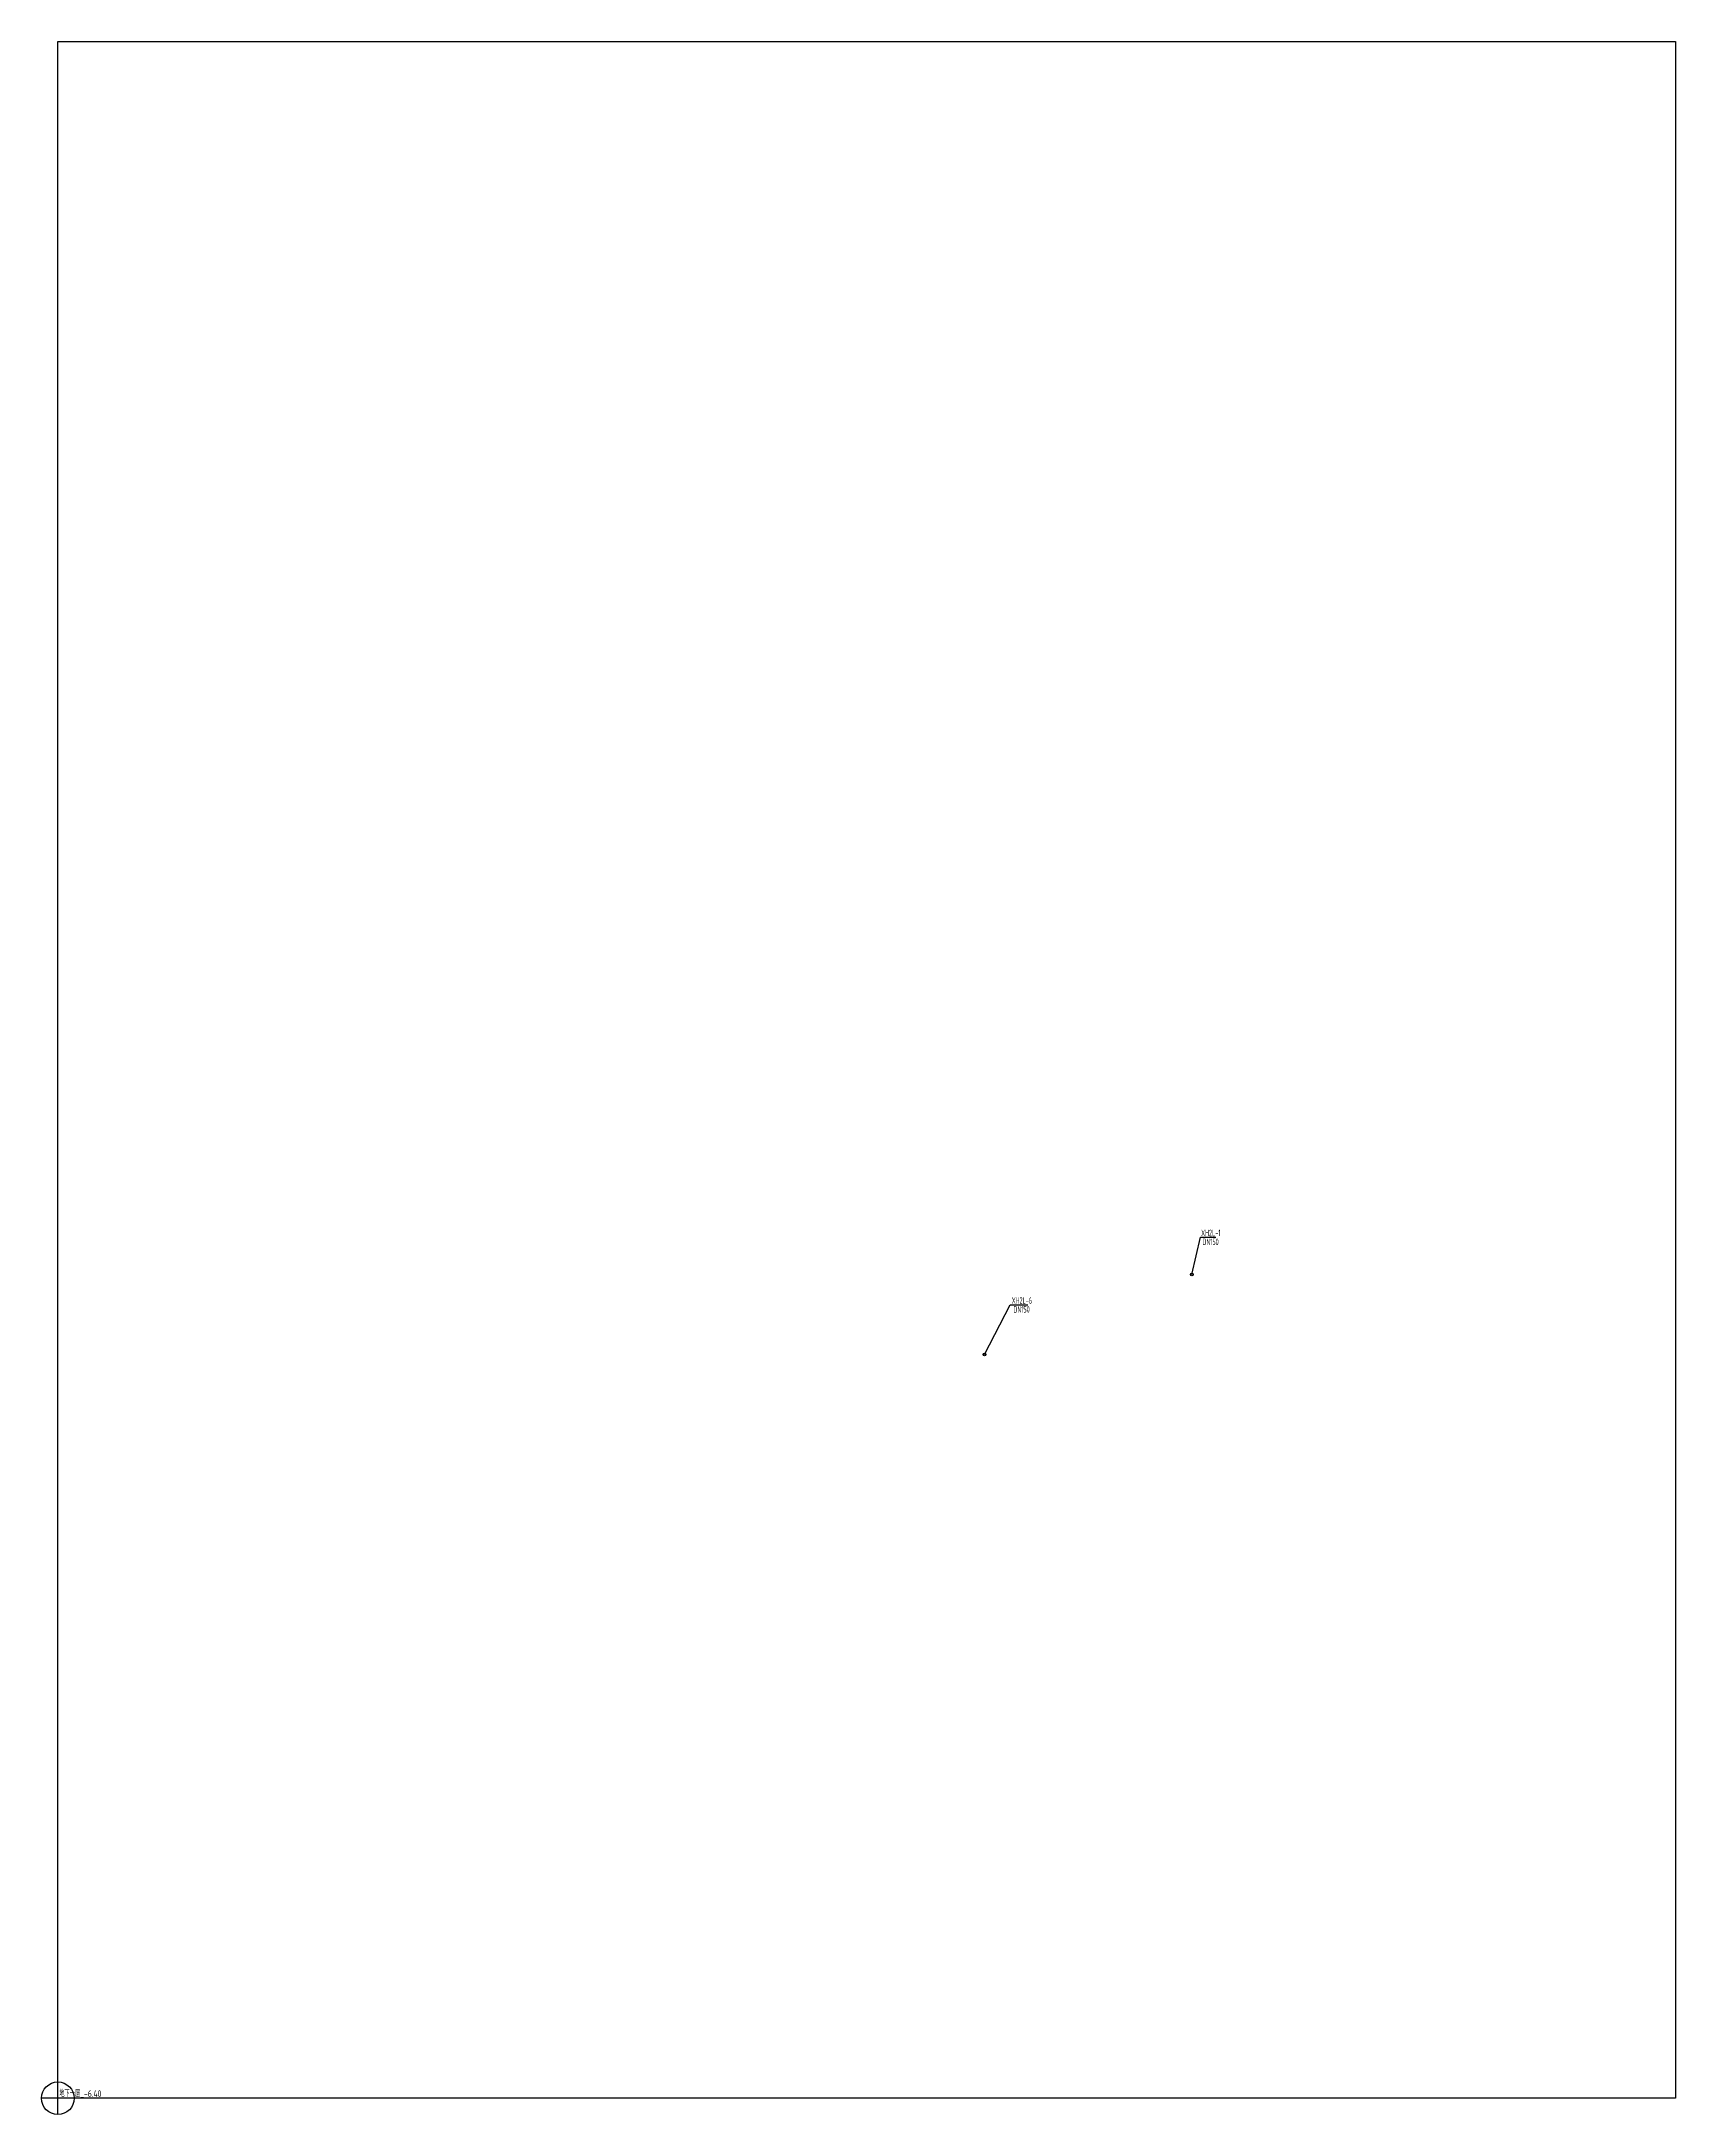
# Model space of a CAD drawing. Header units: millimetres. Extents: x 1069176 to 1169230, y -254879 to 655325.
# Drawn here: x 1069176 to 1169230, y -66529 to 60449 of the extents above; entities that cross this region are included whole.
import ezdxf

# ---------------------------------------------------------------- set-up
doc = ezdxf.new("R2010")
doc.units = ezdxf.units.MM
doc.header["$LTSCALE"] = 1000
doc.layers.get('0').update_dxf_attribs({"linetype": 'CONTINUOUS'})
for name, color, linetype in [('DIM_消防', 3, 'CONTINUOUS'), ('S-J_配件', 31, 'CONTINUOUS'), ('VPIPE-消防', 1, 'CONTINUOUS')]:
    doc.layers.add(name, color=color, linetype=linetype)
doc.styles.add('_TWT_PIPEDN', font='GBENOR', dxfattribs={"width": 0.8, "height": 4, "bigfont": 'GBCBIG'})
doc.styles.add('_TWT_SERIAL', font='GBENOR', dxfattribs={"width": 0.8, "height": 4, "bigfont": 'GBCBIG'})

# ---------------------------------------------------------------- blocks, each defined once
blk = doc.blocks.new('Floorbase')
for p, q in [((0, 0), (-1000, 0)), ((0, -1000), (0, 0))]:
    blk.add_line(p, q)
blk.add_circle((0, 0), 1000)
at = {"style": '_TWT_PIPEDN', "width": 0.8}
blk.add_attdef('Elevation', (92, 81), '', height=400, dxfattribs=at)

msp = doc.modelspace()

# ---------------------------------------------------------------- linework, layer by layer
at = {"layer": 'DIM_消防'}
for p, q in [((1139615, -15074), (1140135, -12793)), ((1140135, -12793), (1141084, -12793)), ((1126915, -19974), (1128497, -16930)), ((1128497, -16930), (1129575, -16930))]:
    msp.add_line(p, q, dxfattribs=at)
at = {"layer": 'S-J_配件'}
msp.add_lwpolyline([(1070176, 60449), (1169230, 60449), (1169230, -65529), (1070176, -65529)], close=True, dxfattribs=at)
at = {"layer": 'VPIPE-消防'}
for centre in [(1139615, -15074), (1126915, -19974)]:
    msp.add_circle(centre, 80, dxfattribs=at)

# ---------------------------------------------------------------- block references
at = {"layer": 'S-J_配件'}
msp.add_blockref('Floorbase', (1070176, -65529), dxfattribs=at).add_auto_attribs({'Elevation': '地下一层_-6.40'})

# ---------------------------------------------------------------- texts
at = {"layer": 'DIM_消防', "color": 7, "style": '_TWT_SERIAL', "width": 0.64}
for s, p in [('XH2L-1', (1140183, -12730)), ('DN150', (1140268, -13273)), ('XH2L-6', (1128583, -16867)), ('DN150', (1128695, -17410))]:
    msp.add_text(s, height=400, dxfattribs=at).set_placement(p)

doc.saveas('drawing.dxf')
